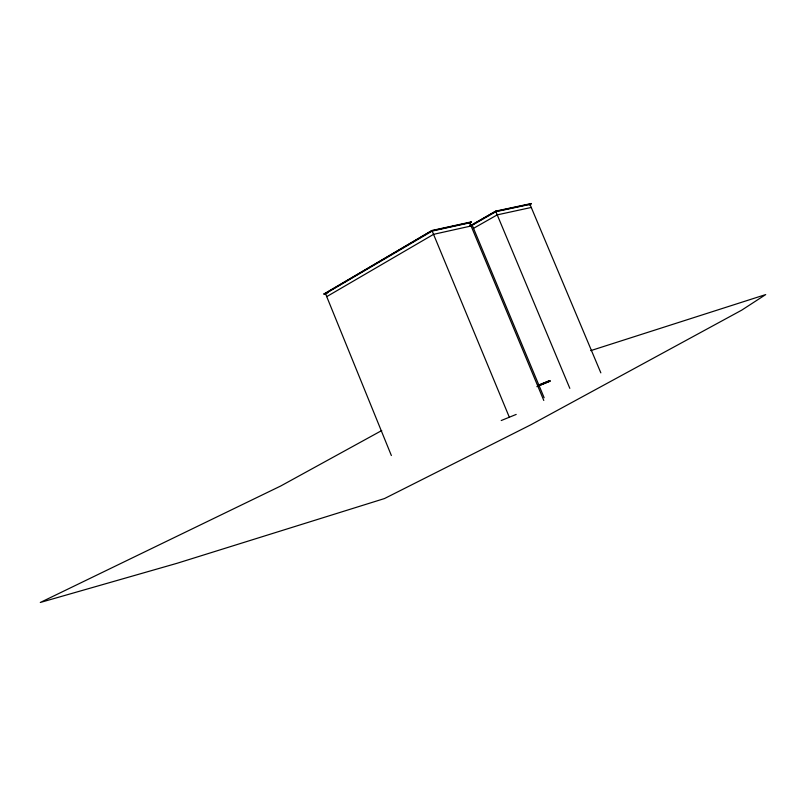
<?xml version="1.0" encoding="UTF-8"?>
<svg xmlns="http://www.w3.org/2000/svg" width="806" height="806" viewBox="0 0 806 806"><rect width="100%" height="100%" fill="white"/><g stroke="black" fill="none" stroke-linecap="round" stroke-linejoin="round"><path stroke-width="1.21" d="M326.561 293.575L324.012 293.918L432.097 230.466L471.117 221.932L469.142 223.423M324.123 294.19L432.097 230.466M325.503 293.626L432.187 231.06L469.767 222.819M326.722 296.628L433.547 234.345L471.087 225.992M469.021 223.131L471.117 221.932M469.827 225.166L472.185 224.642L495.881 211.091L531.275 203.525L529.21 205.036M473.525 228.34L497.221 214.87L531.265 207.464M381.742 430.545L280.74 485.988L40.3 602.475L177.108 563.273L384.462 498.561L530.721 424.853L741.671 310.179L765.7 294.583L590.738 350.63M537.552 385.459L549.803 380.593L550.045 381.178L536.867 386.648M549.803 380.593L538.902 385.177L472.104 224.934L495.881 211.091M537.793 386.054L550.045 381.178M501.231 420.531L516.193 414.425M327.82 292.739L325.392 293.354L391.363 455.531M324.012 293.918L326.45 293.303M469.948 225.448L472.185 224.642M469.817 225.751L472.225 225.217L495.892 211.686L529.965 204.381M471.238 222.214L432.056 230.758L509.342 417.256M531.396 203.807L495.771 211.394L569.832 388.361M529.854 204.109L600.843 372.856M539.577 384.613L539.829 385.197M539.143 385.752L544.131 397.731M469.646 222.527L543.788 400.451"/></g></svg>
